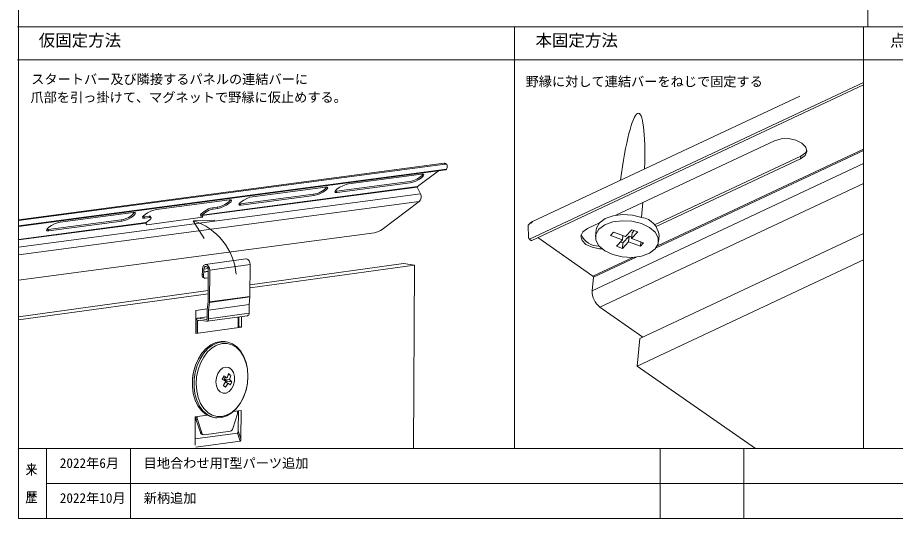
# Model space of a CAD drawing. Units: millimetres, scale not verified. Extents: x -869 to 897, y -284 to 297.
# Drawn here: x -869.4 to -602.9, y -284.3 to -132.2 of the extents above; entities that cross this region are included whole.
import ezdxf
from ezdxf.enums import TextEntityAlignment as Align

# ---------------------------------------------------------------- set-up
doc = ezdxf.new("R2010")
doc.units = ezdxf.units.MM
doc.header["$LTSCALE"] = 2
doc.layers.add('0-0_0', color=7, linetype='Continuous', lineweight=18)
doc.layers.add('1-D_S_図枠', color=7, linetype='Continuous', lineweight=18)
doc.styles.add('ＭＳ ゴシック', font='')
doc.styles.get('ＭＳ ゴシック').set_extended_font_data('MS Gothic')

msp = doc.modelspace()

# ---------------------------------------------------------------- linework, layer by layer
at = {"layer": '0-0_0'}
for p, q in [((-611.265, -15), (-611.265, -135.028)), ((-869.376, -135.028), (-718.996, -135.028)), ((-718.996, -135.028), (-457.342, -135.028)), ((-718.596, -135.028), (-718.596, -263.06)), ((-612.596, -135.028), (-612.596, -263.06)), ((-612.596, -151.914), (-714.009, -199.479)), ((-713.274, -199.869), (-612.596, -152.649)), ((-631.955, -156.096), (-713.115, -194.163)), ((-639.603, -169.625), (-687.798, -192.229)), ((-631.636, -174.297), (-676.068, -195.137)), ((-631.707, -175.131), (-675.565, -195.702)), ((-869.079, -193.595), (-739.935, -176.456)), ((-869.079, -193.875), (-739.613, -176.693)), ((-869.079, -195.463), (-739.188, -178.225)), ((-739.416, -178.422), (-869.079, -195.63)), ((-739.935, -176.456), (-739.613, -176.693)), ((-739.506, -176.547), (-739.184, -176.784)), ((-739.188, -178.225), (-739.113, -178.042)), ((-694.969, -215.212), (-612.596, -176.577)), ((-741.66, -178.719), (-748.036, -183.522)), ((-813.425, -192.354), (-748.061, -183.679)), ((-748.036, -183.522), (-813.399, -192.196)), ((-772.563, -184.945), (-750.406, -182.004)), ((-772.366, -185.349), (-750.209, -182.409)), ((-748.061, -183.679), (-747.075, -185.704)), ((-612.596, -182.582), (-692.661, -220.135)), ((-747.075, -185.704), (-869.079, -201.895)), ((-801.737, -188.816), (-779.58, -185.876)), ((-801.539, -189.221), (-779.382, -186.281)), ((-779.382, -186.281), (-779.58, -185.876)), ((-869.079, -204.212), (-747.464, -188.072)), ((-758.755, -196.576), (-747.464, -188.072)), ((-679.964, -192.854), (-679.581, -188.376)), ((-812.467, -190.941), (-813.671, -191.848)), ((-812.27, -191.346), (-813.399, -192.196)), ((-812.467, -190.941), (-812.27, -191.346)), ((-810.23, -189.943), (-808.753, -189.747)), ((-810.033, -190.348), (-810.23, -189.943)), ((-810.033, -190.348), (-808.556, -190.152)), ((-808.556, -190.152), (-808.753, -189.747)), ((-830.386, -194.45), (-869.079, -199.586)), ((-860.083, -196.56), (-837.926, -193.619)), ((-859.886, -196.964), (-837.729, -194.024)), ((-837.729, -194.024), (-837.926, -193.619)), ((-830.91, -192.688), (-829.433, -192.492)), ((-830.713, -193.093), (-829.236, -192.897)), ((-829.257, -193.6), (-830.386, -194.45)), ((-829.433, -192.492), (-829.236, -192.897)), ((-828.992, -192.577), (-828.795, -192.982)), ((-816.056, -193.896), (-809.485, -193.705)), ((-816.056, -193.896), (-812.74, -199.273)), ((-813.565, -192.911), (-813.775, -192.48)), ((-713.115, -194.163), (-713.52, -194.646)), ((-687.62, -192.146), (-687.625, -192.2)), ((-869.079, -199.74), (-830.412, -194.608)), ((-830.412, -194.608), (-830.165, -195.114)), ((-713.964, -194.81), (-714.369, -195.293)), ((-714.369, -195.293), (-714.266, -199.097)), ((-693.803, -196.778), (-693.963, -198.654)), ((-684.835, -198.649), (-682.98, -196.638)), ((-682.98, -196.638), (-681.157, -197.28)), ((-682.87, -197.623), (-682.211, -196.909)), ((-804.567, -203.356), (-760.992, -197.573)), ((-714.009, -199.479), (-714.266, -199.097)), ((-711.508, -199.041), (-694.767, -210.715)), ((-689.409, -198.371), (-688.481, -197.365)), ((-689.409, -198.371), (-685.763, -199.654)), ((-688.481, -197.365), (-684.835, -198.649)), ((-687.617, -201.665), (-685.763, -199.654)), ((-685.652, -198.361), (-685.763, -199.654)), ((-685.652, -200.639), (-683.797, -198.628)), ((-683.797, -198.628), (-683.94, -200.296)), ((-683.797, -198.628), (-682.98, -198.916)), ((-683.012, -199.29), (-681.157, -197.28)), ((-682.87, -197.623), (-683.012, -199.29)), ((-683.012, -199.29), (-679.366, -200.574)), ((-680.562, -229.677), (-612.596, -197.799)), ((-674.811, -200.29), (-674.651, -198.414)), ((-686.421, -200.368), (-685.652, -200.639)), ((-685.652, -200.639), (-685.794, -202.306)), ((-680.183, -200.286), (-680.293, -201.579)), ((-869.079, -211.918), (-802.965, -203.144)), ((-800.063, -205.516), (-812.351, -207.211)), ((-798.781, -207.172), (-811.069, -208.867)), ((-798.781, -207.172), (-798.835, -216.871)), ((-748.883, -207.413), (-798.821, -214.298)), ((-752.192, -206.929), (-798.815, -213.358)), ((-748.883, -207.413), (-752.192, -206.929)), ((-749.195, -263.06), (-748.883, -207.413)), ((-681.275, -238.015), (-612.596, -205.803)), ((-813.357, -210.168), (-813.228, -209.367)), ((-813.357, -210.168), (-812.954, -210.347)), ((-812.824, -209.546), (-812.954, -210.347)), ((-812.806, -208.613), (-812.811, -209.38)), ((-811.483, -208.807), (-811.537, -218.505)), ((-811.069, -208.867), (-811.124, -218.565)), ((-813.01, -211.119), (-812.606, -211.298)), ((-811.496, -211.223), (-812.313, -211.336)), ((-694.613, -211.043), (-694.969, -215.212)), ((-811.518, -215.11), (-869.079, -223.047)), ((-811.523, -216.05), (-869.079, -223.986)), ((-798.841, -216.982), (-811.13, -218.677)), ((-811.124, -218.565), (-798.835, -216.871)), ((-798.841, -216.982), (-799.096, -219.335)), ((-815.268, -221.172), (-811.772, -220.69)), ((-811.814, -223.635), (-811.8, -221.001)), ((-811.793, -220.89), (-811.539, -218.537)), ((-811.386, -221.062), (-811.401, -223.696)), ((-799.097, -219.367), (-811.386, -221.062)), ((-811.13, -218.677), (-811.384, -221.03)), ((-811.384, -221.03), (-799.096, -219.335)), ((-799.097, -219.367), (-799.112, -222.001)), ((-679.615, -229.232), (-692.661, -220.135)), ((-815.307, -228.086), (-815.268, -221.172)), ((-815.043, -223.785), (-815.283, -223.818)), ((-811.811, -223.073), (-814.661, -223.466)), ((-814.545, -223.467), (-811.981, -223.842)), ((-811.868, -224.418), (-799.58, -222.724)), ((-811.401, -223.696), (-799.112, -222.001)), ((-802.429, -223.117), (-802.447, -226.242)), ((-802.207, -226.045), (-802.19, -223.084)), ((-801.379, -226.166), (-801.362, -222.97)), ((-815.307, -228.086), (-801.379, -226.166)), ((-815.128, -224.189), (-815.149, -227.876)), ((-814.715, -224.249), (-814.735, -227.937)), ((-802.446, -226.078), (-802.207, -226.045)), ((-802.207, -226.045), (-801.379, -226.166)), ((-815.305, -227.851), (-815.149, -227.829)), ((-805.953, -230.676), (-806.449, -230.604)), ((-680.562, -229.677), (-681.275, -238.015)), ((-645.36, -263.06), (-681.275, -238.015)), ((-806.988, -241.444), (-805.769, -241.622)), ((-806.62, -241.911), (-806.455, -241.522)), ((-806.62, -241.911), (-805.077, -242.136)), ((-805.479, -240.701), (-804.692, -240.816)), ((-806.403, -243.044), (-805.517, -243.174)), ((-805.756, -242.554), (-804.376, -242.756)), ((-815.448, -253.437), (-811.844, -252.94)), ((-804.04, -256.983), (-802.664, -252.518)), ((-803.844, -251.837), (-801.521, -251.517)), ((-802.589, -251.664), (-802.591, -252.041)), ((-802.35, -251.631), (-802.384, -257.666)), ((-801.521, -251.517), (-801.569, -260.092)), ((-815.448, -253.437), (-815.496, -262.012)), ((-815.292, -253.416), (-815.293, -253.675)), ((-815.293, -253.675), (-814.88, -253.735)), ((-813.898, -258.224), (-815.225, -254.133)), ((-814.812, -254.193), (-815.225, -254.133)), ((-814.878, -253.359), (-814.88, -253.735)), ((-814.812, -254.193), (-813.484, -258.285)), ((-809.816, -253.642), (-809.32, -253.715)), ((-815.486, -260.116), (-802.592, -258.338)), ((-813.898, -258.224), (-813.484, -258.285)), ((-804.793, -257.77), (-812.739, -258.866)), ((-801.778, -260.764), (-802.592, -258.338)), ((-802.384, -257.666), (-801.569, -260.092)), ((-815.295, -262.628), (-801.778, -260.764)), ((-813.315, -258.805), (-812.901, -258.865))]:
    msp.add_line(p, q, dxfattribs=at)
at = {"layer": '0-0_0', "color": 8}
for p, q in [((-612.596, -172.575), (-675.516, -202.086)), ((-675.168, -201.522), (-612.596, -172.174)), ((-694.767, -210.715), (-682.677, -205.044)), ((-681.642, -204.959), (-694.613, -211.043)), ((-811.486, -209.362), (-812.824, -209.546)), ((-812.811, -209.38), (-811.485, -209.198)), ((-811.534, -208.438), (-812.806, -208.613)), ((-811.811, -223.09), (-814.545, -223.467)), ((-813.903, -224.137), (-814.715, -224.249)), ((-811.981, -223.842), (-811.916, -223.833))]:
    msp.add_line(p, q, dxfattribs=at)
at = {"layer": '0-0_0', "color": 3}
for p, q in [((-869.079, -263.06), (-70.519, -263.06)), ((-860.589, -263.06), (-860.589, -284.27)), ((-835.119, -263.06), (-835.119, -284.27)), ((-674.369, -263.06), (-674.369, -284.27)), ((-648.899, -263.06), (-648.899, -284.27)), ((-863.819, -268.14), (-866.449, -268.14)), ((-866.149, -268.4), (-865.649, -269.07)), ((-865.149, -267.47), (-865.149, -271.28)), ((-864.619, -269.14), (-864.149, -268.47)), ((-863.549, -269.34), (-866.689, -269.34)), ((-866.689, -271.01), (-865.889, -270.47)), ((-865.889, -270.47), (-865.149, -269.34)), ((-865.149, -269.34), (-864.279, -270.48)), ((-864.279, -270.47), (-863.579, -270.88)), ((-860.589, -273.665), (-488.159, -273.66)), ((-866.349, -276.15), (-863.579, -276.15)), ((-866.349, -278.42), (-866.349, -276.15)), ((-865.649, -276.95), (-866.149, -277.89)), ((-865.079, -276.89), (-866.119, -276.89)), ((-865.649, -278.16), (-865.649, -276.42)), ((-865.649, -277.02), (-865.149, -277.49)), ((-865.179, -277.96), (-864.449, -277.02)), ((-863.649, -276.89), (-864.949, -276.89)), ((-864.449, -278.16), (-864.449, -276.42)), ((-864.379, -276.89), (-864.119, -277.42)), ((-866.749, -279.63), (-866.349, -278.42)), ((-866.389, -279.43), (-863.479, -279.43)), ((-865.649, -279.43), (-865.649, -278.36)), ((-864.919, -278.16), (-864.919, -279.43)), ((-863.949, -278.69), (-864.919, -278.69)), ((-864.119, -277.42), (-863.579, -277.82))]:
    msp.add_line(p, q, dxfattribs=at)
at = {"layer": '0-0_0'}
for points in [[(-631.707, -175.131), (-630.34, -174.14), (-629.782, -172.88), (-630.118, -171.543), (-631.297, -170.334), (-633.14, -169.436), (-635.365, -168.986), (-637.635, -169.052), (-639.603, -169.625)], [(-631.707, -175.131), (-631.636, -174.297), (-630.268, -173.306), (-629.791, -172.459)], [(-739.613, -176.693), (-739.409, -176.693), (-739.236, -176.751), (-739.1, -176.864), (-739.008, -177.027), (-738.962, -177.236), (-738.965, -177.481), (-739.016, -177.753), (-739.113, -178.042)], [(-768.903, -182.742), (-746.746, -179.801), (-746.228, -179.814), (-746.052, -180.024), (-746.246, -180.398), (-746.779, -180.88), (-747.571, -181.396), (-748.501, -181.868), (-749.427, -182.223), (-750.209, -182.409)], [(-798.077, -186.613), (-775.92, -183.673), (-775.402, -183.686), (-775.226, -183.895), (-775.419, -184.269), (-775.952, -184.751), (-776.744, -185.267), (-777.674, -185.739), (-778.6, -186.095), (-779.382, -186.281)], [(-772.366, -185.349), (-772.884, -185.336), (-773.06, -185.127), (-772.867, -184.753), (-772.333, -184.271), (-771.542, -183.755), (-770.612, -183.283), (-769.685, -182.927), (-768.903, -182.742)], [(-772.366, -185.349), (-772.563, -184.945), (-773.005, -184.95)], [(-830.713, -193.093), (-831.231, -193.08), (-831.407, -192.87), (-831.213, -192.496), (-830.68, -192.014), (-829.888, -191.498), (-828.959, -191.026), (-828.032, -190.67), (-827.25, -190.485), (-805.093, -187.544), (-804.575, -187.557), (-804.399, -187.767), (-804.593, -188.141), (-805.126, -188.623), (-805.918, -189.139), (-806.847, -189.611), (-807.774, -189.967), (-808.556, -190.152)], [(-801.539, -189.221), (-802.058, -189.208), (-802.233, -188.999), (-802.04, -188.624), (-801.507, -188.143), (-800.715, -187.626), (-799.785, -187.155), (-798.859, -186.799), (-798.077, -186.613)], [(-801.539, -189.221), (-801.737, -188.816), (-802.179, -188.822)], [(-856.424, -194.357), (-834.267, -191.416), (-833.748, -191.429), (-833.573, -191.639), (-833.766, -192.013), (-834.299, -192.495), (-835.091, -193.011), (-836.021, -193.483), (-836.947, -193.838), (-837.729, -194.024)], [(-859.886, -196.964), (-860.404, -196.951), (-860.58, -196.742), (-860.387, -196.368), (-859.854, -195.886), (-859.062, -195.37), (-858.132, -194.898), (-857.206, -194.542), (-856.424, -194.357)], [(-830.713, -193.093), (-830.91, -192.688), (-831.352, -192.693)], [(-813.425, -192.354), (-813.178, -192.86), (-830.165, -195.114)], [(-828.992, -192.577), (-829.008, -192.554), (-829.095, -192.5), (-829.238, -192.48), (-829.433, -192.492)], [(-829.236, -192.897), (-829.041, -192.884), (-828.898, -192.905), (-828.81, -192.958), (-828.783, -193.042), (-828.816, -193.152), (-828.909, -193.286), (-829.058, -193.437), (-829.257, -193.6)], [(-713.964, -194.81), (-713.63, -194.483), (-713.115, -194.163)], [(-679.88, -192.883), (-682.733, -192.184), (-685.733, -192.015), (-688.585, -192.392), (-691.011, -193.279), (-692.773, -194.588), (-693.698, -196.191), (-693.803, -196.778)], [(-859.886, -196.964), (-860.083, -196.56), (-860.525, -196.565)], [(-692.73, -194.543), (-696.445, -196.285), (-697.812, -197.277), (-698.37, -198.537), (-698.034, -199.873), (-696.854, -201.082), (-695.012, -201.98), (-692.786, -202.43), (-691.945, -202.467)], [(-713.274, -199.869), (-713.316, -199.885), (-713.408, -199.898), (-713.508, -199.886), (-713.612, -199.848), (-713.717, -199.787), (-713.82, -199.703), (-713.919, -199.599), (-714.009, -199.479)], [(-687.617, -201.665), (-685.794, -202.306), (-683.94, -200.296)], [(-683.94, -200.296), (-680.293, -201.579), (-679.366, -200.574)], [(-811.069, -208.867), (-811.148, -208.282), (-811.378, -207.762), (-811.725, -207.386), (-812.136, -207.212), (-812.548, -207.266), (-812.899, -207.539), (-813.135, -207.991), (-813.22, -208.553), (-813.224, -209.32)], [(-811.483, -208.807), (-811.531, -208.446), (-811.673, -208.126), (-811.887, -207.895), (-812.139, -207.788), (-812.393, -207.821), (-812.609, -207.99), (-812.754, -208.268), (-812.806, -208.613)], [(-798.781, -207.172), (-798.859, -206.587), (-799.09, -206.067), (-799.437, -205.691), (-799.848, -205.517), (-800.063, -205.516)], [(-812.954, -210.347), (-812.973, -210.56), (-812.96, -210.76), (-812.915, -210.94), (-812.84, -211.093), (-812.738, -211.213), (-812.613, -211.295), (-812.469, -211.337), (-812.313, -211.336)], [(-814.545, -223.467), (-814.658, -223.466), (-814.767, -223.496), (-814.867, -223.556), (-814.956, -223.643), (-815.028, -223.755), (-815.083, -223.887), (-815.116, -224.033), (-815.128, -224.189)], [(-814.715, -224.249), (-814.711, -224.205), (-814.702, -224.163), (-814.686, -224.125), (-814.665, -224.094), (-814.64, -224.069), (-814.612, -224.051), (-814.58, -224.043), (-814.548, -224.043), (-811.984, -224.418), (-811.871, -224.419), (-811.762, -224.389), (-811.662, -224.329), (-811.573, -224.241), (-811.501, -224.13), (-811.447, -223.998), (-811.413, -223.852), (-811.401, -223.696)], [(-811.814, -223.635), (-811.818, -223.68), (-811.827, -223.722), (-811.843, -223.759), (-811.864, -223.791), (-811.889, -223.816), (-811.918, -223.833), (-811.949, -223.842), (-811.981, -223.842)], [(-806.449, -230.604), (-807.617, -230.555), (-809.173, -230.857), (-810.693, -231.567), (-812.119, -232.658), (-813.402, -234.091), (-814.494, -235.815), (-815.356, -237.766), (-815.957, -239.875), (-816.275, -242.065), (-816.299, -244.258), (-816.028, -246.373), (-815.471, -248.334), (-814.649, -250.071), (-813.592, -251.521), (-812.337, -252.631), (-810.931, -253.361), (-809.816, -253.642)], [(-805.953, -230.676), (-805.582, -230.743), (-804.119, -231.273), (-802.782, -232.197), (-801.621, -233.483), (-800.677, -235.084), (-799.984, -236.941), (-799.569, -238.989), (-799.444, -241.152), (-799.616, -243.354), (-800.078, -245.513), (-800.813, -247.552), (-801.794, -249.398), (-802.987, -250.984), (-804.348, -252.252), (-805.827, -253.156), (-807.372, -253.664), (-808.927, -253.758), (-809.32, -253.715)], [(-809.26, -231.828), (-810.333, -232.493), (-811.691, -233.722), (-812.88, -235.278), (-813.856, -237.101), (-814.579, -239.123), (-815.023, -241.264), (-815.17, -243.443), (-815.015, -245.576), (-814.564, -247.58), (-813.834, -249.38), (-812.853, -250.906), (-811.659, -252.098), (-811.554, -252.179)], [(-805.989, -243.105), (-805.756, -242.554), (-806.62, -241.911)]]:
    msp.add_lwpolyline(points, dxfattribs=at)
for points in [[(-680.04, -194.76), (-682.894, -194.061), (-685.893, -193.892), (-688.746, -194.269), (-691.171, -195.155), (-692.933, -196.464), (-693.858, -198.068), (-693.856, -199.809), (-692.927, -201.517), (-691.162, -203.025), (-688.734, -204.185), (-685.881, -204.884), (-682.881, -205.053), (-680.029, -204.676), (-677.603, -203.789), (-675.842, -202.48), (-674.917, -200.877), (-674.919, -199.136), (-675.848, -197.428), (-677.612, -195.92)], [(-807.85, -245.873), (-806.994, -246.255), (-806.067, -246.208), (-805.168, -245.737), (-804.396, -244.894), (-803.835, -243.769), (-803.544, -242.484), (-803.556, -241.18), (-803.869, -239.996), (-804.449, -239.061), (-805.234, -238.477), (-806.138, -238.307), (-807.064, -238.57), (-807.91, -239.236), (-808.586, -240.234), (-809.018, -241.455), (-809.16, -242.768), (-808.995, -244.029), (-808.542, -245.103)]]:
    msp.add_lwpolyline(points, close=True, dxfattribs=at)
at = {"layer": '0-0_0', "color": 8}
for points in [[(-809.32, -253.715), (-810.434, -253.434), (-811.841, -252.704), (-813.096, -251.594), (-814.153, -250.144), (-814.975, -248.407), (-815.531, -246.445), (-815.803, -244.33), (-815.779, -242.138), (-815.46, -239.948), (-814.859, -237.839), (-813.997, -235.887), (-812.905, -234.164), (-811.623, -232.73), (-810.196, -231.639), (-808.677, -230.93), (-807.12, -230.627), (-805.953, -230.676)], [(-811.554, -252.179), (-810.297, -252.912), (-808.821, -253.316), (-807.286, -253.295), (-805.752, -252.848), (-804.278, -251.995), (-802.92, -250.766), (-801.73, -249.21), (-800.755, -247.387), (-800.032, -245.365), (-799.588, -243.224), (-799.44, -241.045), (-799.595, -238.912), (-800.046, -236.908), (-800.777, -235.108), (-801.758, -233.582), (-802.952, -232.39), (-804.313, -231.576), (-805.79, -231.172), (-807.325, -231.193), (-808.859, -231.639), (-809.26, -231.828)]]:
    msp.add_lwpolyline(points, dxfattribs=at)
at = {"layer": '0-0_0'}
for centre, radius, start, end in [((-739.827, -177.009), 0.563, 55.18389, 100.99498), ((-739.468, -178.131), 0.295, 280.19596, 341.37526), ((-751.297, -175.437), 6.627, 277.72309, 318.87755), ((-780.47, -179.309), 6.627, 277.72321, 318.87743), ((-747.946, -183.617), 0.131, 133.01219, 208.31907), ((-748.805, -186.636), 1.964, 313.01218, 28.31954), ((-809.644, -183.18), 6.627, 277.72321, 318.87743), ((-838.817, -187.052), 6.627, 277.72321, 318.87743), ((-809.118, -195.444), 5.611, 101.426, 126.6367), ((-808.921, -195.848), 5.611, 101.426, 126.6367), ((-830.296, -194.546), 0.131, 133.01219, 208.31907), ((-821.755, -211.809), 18.797, 4.99405, 72.35268), ((-813.314, -192.231), 0.524, 133.01219, 208.31962), ((-813.309, -192.292), 0.131, 133.01219, 208.31907), ((-680.896, -199.081), 6.281, 6.10131, 80.68817), ((-762.103, -192.073), 5.611, 281.42564, 306.63736), ((-693.19, -196.107), 5.484, 201.57529, 273.32713), ((-812.545, -210.41), 0.848, 163.38974, 236.76049), ((-813.531, -209.319), 0.307, 350.87552, 359.74803), ((-813.887, -209.376), 1.077, 350.88409, 359.7448), ((-695.007, -211.027), 0.394, 357.74754, 52.49584), ((-689.065, -215.446), 5.909, 177.72851, 232.50825), ((-799.93, -216.865), 1.095, 353.86211, 359.70648), ((-810.705, -221.007), 1.095, 173.86084, 179.70438), ((-811.849, -218.503), 0.312, 353.8537, 359.71311), ((-811.074, -221.063), 0.312, 173.85818, 179.70862), ((-812.219, -218.56), 1.095, 353.86211, 359.70648), ((-798.785, -219.369), 0.312, 173.85818, 179.70862), ((-799.758, -222.096), 0.653, 285.86254, 8.32253), ((-800.456, -243.245), 15.872, 161.52425, 181.84477), ((-817.15, -237.181), 11.019, 334.11315, 339.97301), ((-817.124, -258.354), 19.118, 55.18241, 58.85514), ((-816.723, -257.376), 19.188, 55.18845, 58.84759), ((-815.332, -238.111), 10.187, 339.84268, 347.58548), ((-812.892, -251.117), 13.167, 51.47677, 55.22786), ((-814.637, -238.627), 10.183, 339.84181, 347.58792), ((-810.354, -248.816), 8.512, 45.39235, 51.69077), ((-817.141, -237.374), 12.143, 327.31041, 334.19709), ((-814.42, -254.732), 13.148, 51.47036, 55.22691), ((-816.452, -237.886), 12.147, 327.31144, 334.19606), ((-810.8, -249.86), 8.522, 45.39587, 51.68725), ((-814.727, -238.983), 11.016, 334.11347, 339.97485), ((-804.254, -252.03), 1.663, 342.92921, 359.64215), ((-813.83, -253.692), 1.464, 179.33407, 197.54337), ((-813.416, -253.752), 1.464, 179.33407, 197.54337), ((-813.13, -258.037), 0.79, 193.73404, 256.48148), ((-812.775, -258.144), 0.723, 191.24882, 272.82943), ((-805.057, -256.764), 1.04, 284.73372, 347.87614)]:
    msp.add_arc(centre, radius, start, end, dxfattribs=at)
for centre, major_axis, ratio, start_param, end_param in [((-683.792, -192.5), (-2.887, -31.209), 0.122659, 2.0584918, 4.3684499), ((-683.792, -192.5), (-2.887, -31.209), 0.122659, 4.712389, 4.7162479), ((-802.588, -257.694), (0.014, 0.645), 0.316953, 3.1922763, 4.7630726), ((-801.774, -260.12), (0.014, 0.645), 0.316953, 3.1922763, 4.7630726)]:
    msp.add_ellipse(centre, major_axis=major_axis, ratio=ratio, start_param=start_param, end_param=end_param, dxfattribs=at)
at = {"layer": '1-D_S_図枠'}
for p, q in [((-869.079, 282.9), (-869.079, -284.27)), ((-869.376, -145.028), (-457.342, -145.028)), ((-869.079, -284.27), (-70.519, -284.27))]:
    msp.add_line(p, q, dxfattribs=at)

# ---------------------------------------------------------------- texts
at = {"layer": '0-0_0', "style": 'ＭＳ ゴシック'}
for s, p in [('2022年6月', (-856.546, -269.815)), ('目地合わせ用T型パーツ追加', (-831.084, -269.815)), ('2022年10月', (-856.548, -280.421)), ('新柄追加', (-831.092, -280.421))]:
    msp.add_text(s, height=2.933, dxfattribs=at).set_placement(p, align=Align.BOTTOM_LEFT)
at = {"layer": '1-D_S_図枠', "style": 'ＭＳ ゴシック'}
for s, height, p in [('仮固定方法', 3.666, (-862.956, -142.089)), ('本固定方法', 3.666, (-712.176, -142.089)), ('点検口操作部\u3000※点検口パネルのみ', 3.666, (-604.576, -142.089)), ('スタートバー及び隣接するパネルの連結バーに', 2.933, (-865.224, -153.294)), ('野縁に対して連結バーをねじで固定する', 2.933, (-715.175, -153.995)), ('爪部を引っ掛けて、マグネットで野縁に仮止めする。', 2.933, (-865.45, -158.787))]:
    msp.add_text(s, height=height, dxfattribs=at).set_placement(p, align=Align.BOTTOM_LEFT)

doc.saveas('drawing.dxf')
